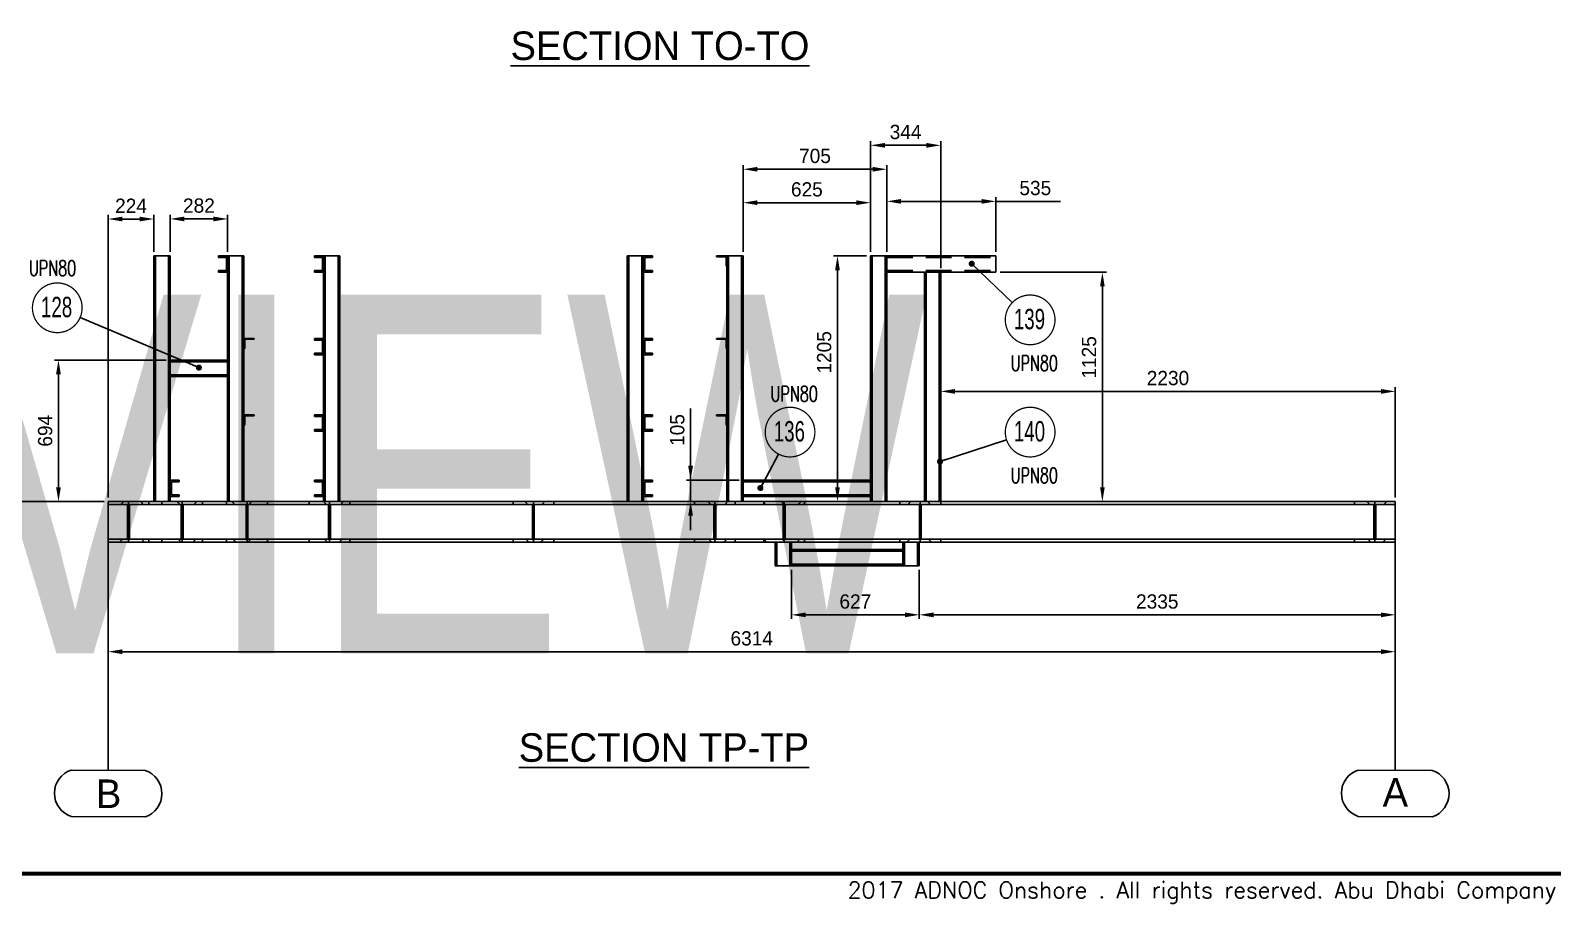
# Model space of a CAD drawing. Header units: millimetres. Extents: x 0 to 16187, y -20471 to 6290.
# Drawn here: x 10654.7 to 11028.1, y 3874.1 to 4088.3 of the extents above; entities that cross this region are included whole.
import ezdxf
from ezdxf.enums import TextEntityAlignment as Align

# ---------------------------------------------------------------- set-up
doc = ezdxf.new("R2018")
doc.units = ezdxf.units.MM
doc.header["$PDSIZE"] = -1
doc.linetypes.add('DASHED2', pattern=[9.525, 6.35, -3.175])
doc.layers.add('BORDER1', color=3, linetype='Continuous')
doc.layers.add('BORDER2', color=7, linetype='Continuous')
doc.styles.add('MtXpl_txt_shx', font='txt.shx', dxfattribs={"height": 0.2})
doc.styles.add('ROMANC', font='ROMANC', dxfattribs={"height": 5})
doc.styles.add('ROMAND-1', font='ic-romand.shx')
doc.styles.add('ROMANS', font='ROMANS.shx', dxfattribs={"width": 0.8})
doc.styles.add('ROMANT', font='ROMANT', dxfattribs={"height": 4})
doc.styles.add('SLDTEXTSTYLE2', font='TXT', dxfattribs={"width": 0.686449})
doc.dimstyles.new('AM_ISO', dxfattribs={"dimtxt": 3.5, "dimasz": 3.5, "dimexe": 1, "dimexo": 1, "dimgap": 1.5, "dimtad": 1, "dimdsep": 46, "dimtxsty": 'Standard', "dimcen": 0, "dimclrd": 1, "dimclre": 1, "dimclrt": 1, "dimadec": 0, "dimazin": 2, "dimtp": 0.1, "dimtm": 0.1, "dimtfac": 0.71, "dimtdec": 3, "dimtmove": 0, "dimatfit": 3, "dimfxl": 1, "dimlwd": -1, "dimlwe": -1, "dimarcsym": 1})
doc.dimstyles.new('AM_ISO$7', dxfattribs={"dimtxt": 3.5, "dimasz": 3.5, "dimexe": 1, "dimexo": 1, "dimgap": 1.5, "dimtad": 1, "dimtoh": 1, "dimdsep": 46, "dimtxsty": 'Standard', "dimcen": 0, "dimclrd": 1, "dimclre": 1, "dimclrt": 1, "dimadec": 0, "dimazin": 2, "dimtp": 0.1, "dimtm": 0.1, "dimtfac": 0.71, "dimtdec": 3, "dimtmove": 0, "dimatfit": 3, "dimfxl": 1, "dimlwd": -1, "dimlwe": -1, "dimarcsym": 1})
pattern_1 = [(135, (12141.1827, 2396.5055), (-2.245064, -2.245064), [])]
pattern_2 = [(225, (12141.1827, 2396.5055), (2.245064, -2.245064), [])]

# ---------------------------------------------------------------- blocks, each defined once
blk = doc.blocks.new('*D2716')
at = {"color": 1, "linetype": 'ByBlock'}
for p, q in [((10864.8, 4034), (10864.8, 4047.38)), ((10891.55, 4034), (10891.55, 4047.38)), ((10868.3, 4046.38), (10888.05, 4046.38)), ((10891.55, 4046.38), (10907.38, 4046.38))]:
    blk.add_line(p, q, dxfattribs=at)
at = {"color": 1}
for points in [[(10868.3, 4046.96), (10868.3, 4045.8), (10864.8, 4046.38)], [(10888.05, 4045.8), (10888.05, 4046.96), (10891.55, 4046.38)]]:
    blk.add_solid(points, dxfattribs=at)
at = {"layer": 'Defpoints', "color": 0}
for p in [(10891.55, 4046.38), (10864.8, 4033), (10891.55, 4033)]:
    blk.add_point(p, dxfattribs=at)
at = {"color": 1, "insert": (10901.21, 4049.63), "char_height": 3.5, "attachment_point": 5}
blk.add_mtext('535', dxfattribs=at)
blk = doc.blocks.new('*D2717')
at = {"color": 1, "linetype": 'ByBlock'}
for p, q in [((10859.8, 4033), (10851.68, 4033)), ((10852.68, 4029.5), (10852.68, 3976.25)), ((10855.3, 3972.75), (10851.68, 3972.75))]:
    blk.add_line(p, q, dxfattribs=at)
at = {"color": 1}
for points in [[(10853.26, 4029.5), (10852.1, 4029.5), (10852.68, 4033)], [(10852.1, 3976.25), (10853.26, 3976.25), (10852.68, 3972.75)]]:
    blk.add_solid(points, dxfattribs=at)
at = {"layer": 'Defpoints', "color": 0}
for p in [(10860.8, 4033), (10852.68, 3972.75), (10856.3, 3972.75)]:
    blk.add_point(p, dxfattribs=at)
at = {"color": 1, "insert": (10849.43, 4009.34), "char_height": 3.5, "attachment_point": 5, "rotation": 90}
blk.add_mtext('1205', dxfattribs=at)
blk = doc.blocks.new('*D2718')
at = {"color": 1, "linetype": 'ByBlock'}
for p, q in [((10829.55, 4034), (10829.55, 4047.05)), ((10857.3, 4046.05), (10833.05, 4046.05)), ((10860.8, 4034), (10860.8, 4047.05))]:
    blk.add_line(p, q, dxfattribs=at)
at = {"color": 1}
for points in [[(10833.05, 4046.64), (10833.05, 4045.47), (10829.55, 4046.05)], [(10857.3, 4045.47), (10857.3, 4046.64), (10860.8, 4046.05)]]:
    blk.add_solid(points, dxfattribs=at)
at = {"layer": 'Defpoints', "color": 0}
for p in [(10829.55, 4046.05), (10829.55, 4033), (10860.8, 4033)]:
    blk.add_point(p, dxfattribs=at)
at = {"color": 1, "insert": (10845.17, 4049.3), "char_height": 3.5, "attachment_point": 5}
blk.add_mtext('625', dxfattribs=at)
blk = doc.blocks.new('*D2719')
at = {"color": 1, "linetype": 'ByBlock'}
for p, q in [((10892.55, 4029), (10918.66, 4029)), ((10917.66, 3976.25), (10917.66, 4025.5)), ((10879, 3972.75), (10918.66, 3972.75))]:
    blk.add_line(p, q, dxfattribs=at)
at = {"color": 1}
for points in [[(10918.24, 4025.5), (10917.08, 4025.5), (10917.66, 4029)], [(10917.08, 3976.25), (10918.24, 3976.25), (10917.66, 3972.75)]]:
    blk.add_solid(points, dxfattribs=at)
at = {"layer": 'Defpoints', "color": 0}
for p in [(10891.55, 4029), (10917.66, 4029), (10878, 3972.75)]:
    blk.add_point(p, dxfattribs=at)
at = {"color": 1, "insert": (10914.41, 4008.1), "char_height": 3.5, "attachment_point": 5, "rotation": 90}
blk.add_mtext('1125', dxfattribs=at)
blk = doc.blocks.new('*D2720')
at = {"color": 1, "linetype": 'ByBlock'}
for p, q in [((10829.55, 4034), (10829.55, 4055.26)), ((10864.8, 4034), (10864.8, 4055.26)), ((10861.3, 4054.26), (10833.05, 4054.26))]:
    blk.add_line(p, q, dxfattribs=at)
at = {"color": 1}
for points in [[(10833.05, 4054.84), (10833.05, 4053.67), (10829.55, 4054.26)], [(10861.3, 4053.67), (10861.3, 4054.84), (10864.8, 4054.26)]]:
    blk.add_solid(points, dxfattribs=at)
at = {"layer": 'Defpoints', "color": 0}
for p in [(10829.55, 4054.26), (10829.55, 4033), (10864.8, 4033)]:
    blk.add_point(p, dxfattribs=at)
at = {"color": 1, "insert": (10847.17, 4057.51), "char_height": 3.5, "attachment_point": 5}
blk.add_mtext('705', dxfattribs=at)
blk = doc.blocks.new('*D2721')
at = {"color": 1, "linetype": 'ByBlock'}
for p, q in [((10816.65, 3978), (10816.65, 3995.58)), ((10816.65, 3981.5), (10816.65, 3985)), ((10828.55, 3978), (10815.65, 3978)), ((10816.65, 3978), (10816.65, 3972.75)), ((10817, 3972.75), (10815.65, 3972.75)), ((10816.65, 3969.25), (10816.65, 3965.75))]:
    blk.add_line(p, q, dxfattribs=at)
at = {"color": 1}
for points in [[(10816.07, 3981.5), (10817.24, 3981.5), (10816.65, 3978)], [(10817.24, 3969.25), (10816.07, 3969.25), (10816.65, 3972.75)]]:
    blk.add_solid(points, dxfattribs=at)
at = {"layer": 'Defpoints', "color": 0}
for p in [(10829.55, 3978), (10816.65, 3972.75), (10818, 3972.75)]:
    blk.add_point(p, dxfattribs=at)
at = {"color": 1, "insert": (10813.4, 3990.29), "char_height": 3.5, "attachment_point": 5, "rotation": 90}
blk.add_mtext('105', dxfattribs=at)
blk = doc.blocks.new('*D2728')
at = {"color": 1, "linetype": 'ByBlock'}
for p, q in [((10673.8, 3973.75), (10673.8, 4043.05)), ((10677.3, 4042.05), (10681.5, 4042.05)), ((10685, 4034), (10685, 4043.05))]:
    blk.add_line(p, q, dxfattribs=at)
at = {"color": 1}
for points in [[(10677.3, 4042.63), (10677.3, 4041.46), (10673.8, 4042.05)], [(10681.5, 4041.46), (10681.5, 4042.63), (10685, 4042.05)]]:
    blk.add_solid(points, dxfattribs=at)
at = {"layer": 'Defpoints', "color": 0}
for p in [(10685, 4042.05), (10685, 4033), (10673.8, 3972.75)]:
    blk.add_point(p, dxfattribs=at)
at = {"color": 1, "insert": (10679.4, 4045.3), "char_height": 3.5, "attachment_point": 5}
blk.add_mtext('224', dxfattribs=at)
blk = doc.blocks.new('*D2729')
at = {"color": 1, "linetype": 'ByBlock'}
for p, q in [((10689, 4034), (10689, 4043.07)), ((10692.5, 4042.07), (10699.6, 4042.07)), ((10703.1, 4034), (10703.1, 4043.07))]:
    blk.add_line(p, q, dxfattribs=at)
at = {"color": 1}
for points in [[(10692.5, 4042.65), (10692.5, 4041.48), (10689, 4042.07)], [(10699.6, 4041.48), (10699.6, 4042.65), (10703.1, 4042.07)]]:
    blk.add_solid(points, dxfattribs=at)
at = {"layer": 'Defpoints', "color": 0}
for p in [(10703.1, 4042.07), (10689, 4033), (10703.1, 4033)]:
    blk.add_point(p, dxfattribs=at)
at = {"color": 1, "insert": (10696.05, 4045.32), "char_height": 3.5, "attachment_point": 5}
blk.add_mtext('282', dxfattribs=at)
blk = doc.blocks.new('*D2730')
at = {"color": 1, "linetype": 'ByBlock'}
for p, q in [((10688, 4007.45), (10660.6, 4007.45)), ((10661.6, 3976.25), (10661.6, 4003.95)), ((10672.8, 3972.75), (10660.6, 3972.75))]:
    blk.add_line(p, q, dxfattribs=at)
at = {"color": 1}
for points in [[(10662.18, 4003.95), (10661.01, 4003.95), (10661.6, 4007.45)], [(10661.01, 3976.25), (10662.18, 3976.25), (10661.6, 3972.75)]]:
    blk.add_solid(points, dxfattribs=at)
at = {"layer": 'Defpoints', "color": 0}
for p in [(10661.6, 4007.45), (10689, 4007.45), (10673.8, 3972.75)]:
    blk.add_point(p, dxfattribs=at)
at = {"color": 1, "insert": (10658.35, 3990.1), "char_height": 3.5, "attachment_point": 5, "rotation": 90}
blk.add_mtext('694', dxfattribs=at)
blk = doc.blocks.new('*D2731')
at = {"color": 1, "linetype": 'ByBlock'}
for p, q in [((10878, 3998.88), (10878, 4000.76)), ((10986, 3999.76), (10881.5, 3999.76)), ((10989.5, 3973.75), (10989.5, 4000.76))]:
    blk.add_line(p, q, dxfattribs=at)
at = {"color": 1}
for points in [[(10881.5, 4000.34), (10881.5, 3999.17), (10878, 3999.76)], [(10986, 3999.17), (10986, 4000.34), (10989.5, 3999.76)]]:
    blk.add_solid(points, dxfattribs=at)
at = {"layer": 'Defpoints', "color": 0}
for p in [(10878, 3999.76), (10878, 3997.88), (10989.5, 3972.75)]:
    blk.add_point(p, dxfattribs=at)
at = {"color": 1, "insert": (10933.75, 4003.01), "char_height": 3.5, "attachment_point": 5}
blk.add_mtext('2230', dxfattribs=at)
blk = doc.blocks.new('*D2732')
at = {"color": 1, "linetype": 'ByBlock'}
for p, q in [((10860.8, 4034), (10860.8, 4061.13)), ((10874.5, 4060.13), (10864.3, 4060.13)), ((10878, 4030), (10878, 4061.13))]:
    blk.add_line(p, q, dxfattribs=at)
at = {"color": 1}
for points in [[(10864.3, 4060.71), (10864.3, 4059.54), (10860.8, 4060.13)], [(10874.5, 4059.54), (10874.5, 4060.71), (10878, 4060.13)]]:
    blk.add_solid(points, dxfattribs=at)
at = {"layer": 'Defpoints', "color": 0}
for p in [(10860.8, 4060.13), (10860.8, 4033), (10878, 4029)]:
    blk.add_point(p, dxfattribs=at)
at = {"color": 1, "insert": (10869.4, 4063.38), "char_height": 3.5, "attachment_point": 5}
blk.add_mtext('344', dxfattribs=at)
blk = doc.blocks.new('*D2733')
at = {"color": 1, "linetype": 'ByBlock'}
for p, q in [((10673.8, 3961.75), (10673.8, 3934.9)), ((10989.5, 3961.75), (10989.5, 3934.9)), ((10677.3, 3935.9), (10986, 3935.9))]:
    blk.add_line(p, q, dxfattribs=at)
at = {"color": 1}
for points in [[(10677.3, 3936.49), (10677.3, 3935.32), (10673.8, 3935.9)], [(10986, 3935.32), (10986, 3936.49), (10989.5, 3935.9)]]:
    blk.add_solid(points, dxfattribs=at)
at = {"layer": 'Defpoints', "color": 0}
for p in [(10673.8, 3962.75), (10989.5, 3962.75), (10989.5, 3935.9)]:
    blk.add_point(p, dxfattribs=at)
at = {"color": 1, "insert": (10831.65, 3939.15), "char_height": 3.5, "attachment_point": 5}
blk.add_mtext('6314', dxfattribs=at)
blk = doc.blocks.new('*D2737')
at = {"color": 1, "linetype": 'ByBlock'}
for p, q in [((10989.5, 3961.75), (10989.5, 3943.94)), ((10872.75, 3956), (10872.75, 3943.94)), ((10876.25, 3944.94), (10986, 3944.94))]:
    blk.add_line(p, q, dxfattribs=at)
at = {"color": 1}
for points in [[(10876.25, 3945.52), (10876.25, 3944.35), (10872.75, 3944.94)], [(10986, 3944.35), (10986, 3945.52), (10989.5, 3944.94)]]:
    blk.add_solid(points, dxfattribs=at)
at = {"layer": 'Defpoints', "color": 0}
for p in [(10989.5, 3962.75), (10872.75, 3957), (10989.5, 3944.94)]:
    blk.add_point(p, dxfattribs=at)
at = {"color": 1, "insert": (10931.12, 3948.19), "char_height": 3.5, "attachment_point": 5}
blk.add_mtext('2335', dxfattribs=at)
blk = doc.blocks.new('*D2738')
at = {"color": 1, "linetype": 'ByBlock'}
for p, q in [((10841.4, 3956), (10841.4, 3943.94)), ((10872.75, 3956), (10872.75, 3943.94)), ((10869.25, 3944.94), (10844.9, 3944.94))]:
    blk.add_line(p, q, dxfattribs=at)
at = {"color": 1}
for points in [[(10844.9, 3945.52), (10844.9, 3944.35), (10841.4, 3944.94)], [(10869.25, 3944.35), (10869.25, 3945.52), (10872.75, 3944.94)]]:
    blk.add_solid(points, dxfattribs=at)
at = {"layer": 'Defpoints', "color": 0}
for p in [(10841.4, 3957), (10872.75, 3957), (10841.4, 3944.94)]:
    blk.add_point(p, dxfattribs=at)
at = {"color": 1, "insert": (10857.07, 3948.19), "char_height": 3.5, "attachment_point": 5}
blk.add_mtext('627', dxfattribs=at)
blk = doc.blocks.new('A$7E9318A251333')
at = {"color": 1}
blk.add_line((13.2, 77.37), (13.2, 11.43), dxfattribs=at)
at = {"color": 1, "ltscale": 0.2}
blk.add_line((4.15, 11.48), (22.25, 11.39), dxfattribs=at)
at = {"color": 1, "linetype": 'Continuous', "lineweight": 25}
blk.add_line((4.14, 0.09), (22.29, 0.01), dxfattribs=at)
at = {"color": 1, "ltscale": 0.2}
for centre, radius, start, end in [((5.98, 5.79), 5.98, 107.869, 252.0246), ((20.4, 5.69), 5.99, 287.9651, 71.9697)]:
    blk.add_arc(centre, radius, start, end, dxfattribs=at)
at = {"color": 1, "linetype": 'Continuous', "lineweight": 25}
blk.add_text('B', height=7, rotation=359.9537, dxfattribs=at).set_placement((10.17, 2.17))
blk = doc.blocks.new('A$7E9318A25A27D')
at = {"color": 1}
blk.add_line((13.2, 77.36), (13.2, 11.43), dxfattribs=at)
at = {"color": 1, "ltscale": 0.2}
blk.add_line((4.15, 11.48), (22.25, 11.39), dxfattribs=at)
at = {"color": 1, "linetype": 'Continuous', "lineweight": 25}
blk.add_line((4.14, 0.09), (22.29, 0.01), dxfattribs=at)
at = {"color": 1, "ltscale": 0.2}
for centre, radius, start, end in [((5.98, 5.79), 5.98, 107.869, 252.0246), ((20.4, 5.69), 5.99, 287.9651, 71.9697)]:
    blk.add_arc(centre, radius, start, end, dxfattribs=at)
at = {"color": 1, "linetype": 'Continuous', "lineweight": 25}
blk.add_text('A', height=7, rotation=359.9537, dxfattribs=at).set_placement((10.1, 2.5))
blk = doc.blocks.new('*U609')
at = {"layer": 'BORDER1', "color": 154, "true_color": 0x1859a9, "const_width": 1}
blk.add_lwpolyline([(1.81, 811), (1144, 811), (1144, 0), (0, 0), (0, 811)], close=True, dxfattribs=at)
at = {"layer": 'BORDER2', "color": 154, "true_color": 0x1859a9, "style": 'ROMANS'}
blk.add_text('2017 ADNOC Onshore . All rights reserved. Abu Dhabi Company for Onshore Petroleum Operations Ltd. Restricted Circulation', height=4, dxfattribs=at).set_placement((489.5, -2), align=Align.TOP_CENTER)
at = {"layer": 'BORDER2', "flags": 8}
for tag, height, style, p in [('REV-A', 3.24, 'ROMANS', (986.93, 140.25)), ('RE-A', 8.06, 'ROMANT', (1084.63, 7.17))]:
    blk.add_attdef(tag, text='', height=height, dxfattribs=dict(at, style=style)).set_placement(p, align=Align.CENTER)
at = {"layer": 'BORDER2', "style": 'ROMANS', "width": 3.830216}
blk.add_attdef('DATE-A', text='', height=3.24, dxfattribs=at).set_placement((995.51, 140.25), (1008.51, 140.25), align=Align.FIT)
at = {"layer": 'BORDER2'}
for tag, height, style, p in [('DRN-A', 3.24, 'ROMANS', (1018.38, 140.25)), ('CHD-A', 3.24, 'ROMANS', (1032.35, 140.25)), ('APD-A', 3.24, 'ROMANS', (1046.64, 140.25)), ('CONS_CONT_VEND', 4.2, 'ROMANC', (1061.39, 72.83))]:
    blk.add_attdef(tag, text='', height=height, dxfattribs=dict(at, style=style)).set_placement(p, align=Align.CENTER)
at = {"layer": 'BORDER2', "style": 'ROMANS', "width": 0.8}
for tag, p, height in [('1:X', (997.23, 122.55), 3.5), ('LOC', (1042.74, 122.55), 3.5), ('PROJ_NO', (1118.64, 122.55), 3.5), ('CONS_DRG_NO', (1011, 63), 3)]:
    blk.add_attdef(tag, p, '', height=height, dxfattribs=at)
at = {"layer": 'BORDER2', "lineweight": 30, "width": 0.8, "flags": 104}
blk.add_attdef('COMMENTS-A', text='', height=2.2, dxfattribs=at).set_placement((1055.21, 142.07), align=Align.MIDDLE_LEFT)
at = {"layer": 'BORDER2', "style": 'ROMANS', "width": 0.8}
for tag, p in [('PROJECT_TITLE_1', (1061.07, 55.35)), ('PROJECT_TITLE_2', (1061.07, 49.3))]:
    blk.add_attdef(tag, text='', height=3.5, dxfattribs=at).set_placement(p, align=Align.MIDDLE)
at = {"layer": 'BORDER2', "style": 'ROMANT', "width": 0.8}
for tag, p in [('DRG_TITLE_1', (1061.07, 36.31)), ('DRG_TITLE_2', (1061.07, 28.31)), ('DRG_TITLE_3', (1061.07, 20.31))]:
    blk.add_attdef(tag, text='', height=5, dxfattribs=at).set_placement(p, align=Align.CENTER)
at = {"layer": 'BORDER2', "style": 'ROMANT'}
for tag, p in [('AR', (995, 7.17)), ('PA', (1011.74, 7.17)), ('DC', (1028.45, 7.17)), ('TS', (1120.84, 7.17))]:
    blk.add_attdef(tag, p, '', height=8.06, dxfattribs=at)
for tag, p in [('SRNO', (1074.7, 7.17)), ('SH', (1115.8, 7.18))]:
    blk.add_attdef(tag, text='', height=8.06, dxfattribs=at).set_placement(p, align=Align.RIGHT)
at = {"layer": 'BORDER2', "style": 'ROMANS', "flags": 2}
blk.add_attdef('TB_VERSION', text='', height=2, dxfattribs=at).set_placement((1, -1), align=Align.TOP_LEFT)

msp = doc.modelspace()

# ---------------------------------------------------------------- hatches: boundary and pattern name
at = {"linetype": 'Continuous', "lineweight": 18}
h = msp.add_hatch(dxfattribs=at)
h.set_pattern_fill('ANSI31', angle=180, style=0)
h.set_pattern_definition(pattern_2)
h.paths.add_polyline_path([(10673.79587, 3962.75103), (10678.79587, 3962.75103), (10678.79587, 3972.75103), (10673.79587, 3972.75103), (10673.79587, 3972.00103), (10678.57087, 3972.00103), (10678.57087, 3963.50103), (10673.79587, 3963.50103)], flags=0)
h = msp.add_hatch(dxfattribs=at)
h.set_pattern_fill('ANSI31', angle=90, style=0)
h.set_pattern_definition(pattern_1)
h.paths.add_polyline_path([(10679.02087, 3963.50103), (10679.02087, 3972.00103), (10683.79587, 3972.00103), (10683.79587, 3972.75103), (10678.79587, 3972.75103), (10678.79587, 3962.75103), (10683.79587, 3962.75103), (10683.79587, 3963.50103)], flags=0)
h = msp.add_hatch(dxfattribs=at)
h.set_pattern_fill('ANSI31', angle=90, style=0)
h.set_pattern_definition(pattern_1)
h.paths.add_polyline_path([(10691.94587, 3962.75103), (10691.94587, 3972.75103), (10686.94587, 3972.75103), (10686.94587, 3972.00103), (10691.72087, 3972.00103), (10691.72087, 3963.50103), (10686.94587, 3963.50103), (10686.94587, 3962.75103)], flags=0)
h = msp.add_hatch(dxfattribs=at)
h.set_pattern_fill('ANSI31', angle=180, style=0)
h.set_pattern_definition(pattern_2)
h.paths.add_polyline_path([(10691.94587, 3962.75103), (10696.94587, 3962.75103), (10696.94587, 3963.50103), (10692.17087, 3963.50103), (10692.17087, 3972.00103), (10696.94587, 3972.00103), (10696.94587, 3972.75103), (10691.94587, 3972.75103)], flags=0)
h = msp.add_hatch(dxfattribs=at)
h.set_pattern_fill('ANSI31', angle=90, style=0)
h.set_pattern_definition(pattern_1)
h.paths.add_polyline_path([(10707.84587, 3962.75103), (10707.84587, 3972.75103), (10702.84587, 3972.75103), (10702.84587, 3972.00103), (10707.62087, 3972.00103), (10707.62087, 3963.50103), (10702.84587, 3963.50103), (10702.84587, 3962.75103)], flags=0)
h = msp.add_hatch(dxfattribs=at)
h.set_pattern_fill('ANSI31', angle=180, style=0)
h.set_pattern_definition(pattern_2)
h.paths.add_polyline_path([(10707.84587, 3962.75103), (10712.84587, 3962.75103), (10712.84587, 3963.50103), (10708.07087, 3963.50103), (10708.07087, 3972.00103), (10712.84587, 3972.00103), (10712.84587, 3972.75103), (10707.84587, 3972.75103)], flags=0)
h = msp.add_hatch(dxfattribs=at)
h.set_pattern_fill('ANSI31', angle=90, style=0)
h.set_pattern_definition(pattern_1)
h.paths.add_polyline_path([(10728.09587, 3962.75103), (10728.09587, 3972.75103), (10723.09587, 3972.75103), (10723.09587, 3972.00103), (10727.87087, 3972.00103), (10727.87087, 3963.50103), (10723.09587, 3963.50103), (10723.09587, 3962.75103)], flags=0)
h = msp.add_hatch(dxfattribs=at)
h.set_pattern_fill('ANSI31', angle=180, style=0)
h.set_pattern_definition(pattern_2)
h.paths.add_polyline_path([(10728.09587, 3962.75103), (10733.09587, 3962.75103), (10733.09587, 3963.50103), (10728.32087, 3963.50103), (10728.32087, 3972.00103), (10733.09587, 3972.00103), (10733.09587, 3972.75103), (10728.09587, 3972.75103)], flags=0)
h = msp.add_hatch(dxfattribs=at)
h.set_pattern_fill('ANSI31', angle=90, style=0)
h.set_pattern_definition(pattern_1)
h.paths.add_polyline_path([(10778.09587, 3962.75103), (10778.09587, 3972.75103), (10773.09587, 3972.75103), (10773.09587, 3972.00103), (10777.87087, 3972.00103), (10777.87087, 3963.50103), (10773.09587, 3963.50103), (10773.09587, 3962.75103)], flags=0)
h = msp.add_hatch(dxfattribs=at)
h.set_pattern_fill('ANSI31', angle=180, style=0)
h.set_pattern_definition(pattern_2)
h.paths.add_polyline_path([(10778.09587, 3962.75103), (10783.09587, 3962.75103), (10783.09587, 3963.50103), (10778.32087, 3963.50103), (10778.32087, 3972.00103), (10783.09587, 3972.00103), (10783.09587, 3972.75103), (10778.09587, 3972.75103)], flags=0)
h = msp.add_hatch(dxfattribs=at)
h.set_pattern_fill('ANSI31', angle=90, style=0)
h.set_pattern_definition(pattern_1)
h.paths.add_polyline_path([(10822.59587, 3962.75103), (10822.59587, 3972.75103), (10817.59587, 3972.75103), (10817.59587, 3972.00103), (10822.37087, 3972.00103), (10822.37087, 3963.50103), (10817.59587, 3963.50103), (10817.59587, 3962.75103)], flags=0)
h = msp.add_hatch(dxfattribs=at)
h.set_pattern_fill('ANSI31', angle=180, style=0)
h.set_pattern_definition(pattern_2)
h.paths.add_polyline_path([(10822.59587, 3962.75103), (10827.59587, 3962.75103), (10827.59587, 3963.50103), (10822.82087, 3963.50103), (10822.82087, 3972.00103), (10827.59587, 3972.00103), (10827.59587, 3972.75103), (10822.59587, 3972.75103)], flags=0)
h = msp.add_hatch(dxfattribs=at)
h.set_pattern_fill('ANSI31', angle=90, style=0)
h.set_pattern_definition(pattern_1)
h.paths.add_polyline_path([(10839.59587, 3962.75103), (10839.59587, 3972.75103), (10834.59587, 3972.75103), (10834.59587, 3972.00103), (10839.37087, 3972.00103), (10839.37087, 3963.50103), (10834.59587, 3963.50103), (10834.59587, 3962.75103)], flags=0)
h = msp.add_hatch(dxfattribs=at)
h.set_pattern_fill('ANSI31', angle=180, style=0)
h.set_pattern_definition(pattern_2)
h.paths.add_polyline_path([(10839.59587, 3962.75103), (10844.59587, 3962.75103), (10844.59587, 3963.50103), (10839.82087, 3963.50103), (10839.82087, 3972.00103), (10844.59587, 3972.00103), (10844.59587, 3972.75103), (10839.59587, 3972.75103)], flags=0)
h = msp.add_hatch(dxfattribs=at)
h.set_pattern_fill('ANSI31', angle=180, style=0)
h.set_pattern_definition(pattern_2)
h.paths.add_polyline_path([(10867.99587, 3962.75103), (10872.99587, 3962.75103), (10872.99587, 3972.75103), (10867.99587, 3972.75103), (10867.99587, 3972.00103), (10872.77087, 3972.00103), (10872.77087, 3963.50103), (10867.99587, 3963.50103)], flags=0)
h = msp.add_hatch(dxfattribs=at)
h.set_pattern_fill('ANSI31', angle=90, style=0)
h.set_pattern_definition(pattern_1)
h.paths.add_polyline_path([(10872.99587, 3962.75103), (10877.99587, 3962.75103), (10877.99587, 3963.50103), (10873.22087, 3963.50103), (10873.22087, 3972.00103), (10877.99587, 3972.00103), (10877.99587, 3972.75103), (10872.99587, 3972.75103)], flags=0)
h = msp.add_hatch(dxfattribs=at)
h.set_pattern_fill('ANSI31', angle=90, style=0)
h.set_pattern_definition(pattern_1)
h.paths.add_polyline_path([(10984.27087, 3972.00103), (10984.27087, 3963.50103), (10979.49587, 3963.50103), (10979.49587, 3962.75103), (10984.49587, 3962.75103), (10984.49587, 3972.75103), (10979.49587, 3972.75103), (10979.49587, 3972.00103)], flags=0)
h = msp.add_hatch(dxfattribs=at)
h.set_pattern_fill('ANSI31', angle=180, style=0)
h.set_pattern_definition(pattern_2)
h.paths.add_polyline_path([(10984.49587, 3962.75103), (10989.49587, 3962.75103), (10989.49587, 3963.50103), (10984.72087, 3963.50103), (10984.72087, 3972.00103), (10989.49587, 3972.00103), (10989.49587, 3972.75103), (10984.49587, 3972.75103)], flags=0)

# ---------------------------------------------------------------- linework, layer by layer
at = {"color": 7, "linetype": 'Continuous', "lineweight": 25}
for p, q in [((10684.99587, 4033.00103), (10684.99587, 3972.75103)), ((10684.99587, 4033.00103), (10685.39587, 4033.00103)), ((10685.39587, 4033.00103), (10685.39587, 3972.75103)), ((10685.39587, 4033.00103), (10688.59587, 4033.00103)), ((10688.59587, 4033.00103), (10688.59587, 3972.75103)), ((10688.59587, 4033.00103), (10688.99587, 4033.00103)), ((10688.99587, 4033.00103), (10688.99587, 3972.75103)), ((10700.84587, 4033.00103), (10700.84587, 4032.60103)), ((10703.09587, 4033.00103), (10700.84587, 4033.00103)), ((10700.84587, 4032.60103), (10702.79587, 4032.60103)), ((10702.79587, 4032.60103), (10702.79587, 4029.40103)), ((10703.09587, 4029.00103), (10703.09587, 4033.00103)), ((10703.09587, 4033.00103), (10703.49587, 4033.00103)), ((10703.09587, 4033.00103), (10703.09587, 3972.75103)), ((10703.49587, 4033.00103), (10703.49587, 3972.75103)), ((10703.49587, 4033.00103), (10706.69587, 4033.00103)), ((10706.69587, 4033.00103), (10706.69587, 3972.75103)), ((10706.69587, 4033.00103), (10707.09587, 4033.00103)), ((10707.09587, 4033.00103), (10707.09587, 3972.75103)), ((10726.64587, 4033.00103), (10724.39587, 4033.00103)), ((10724.39587, 4033.00103), (10724.39587, 4032.60103)), ((10724.39587, 4032.60103), (10726.34587, 4032.60103)), ((10726.34587, 4032.60103), (10726.34587, 4029.40103)), ((10726.64587, 4029.00103), (10726.64587, 4033.00103)), ((10726.64587, 4033.00103), (10726.64587, 3972.75103)), ((10726.64587, 4033.00103), (10727.04587, 4033.00103)), ((10727.04587, 4033.00103), (10727.04587, 3972.75103)), ((10727.04587, 4033.00103), (10730.24587, 4033.00103)), ((10730.24587, 4033.00103), (10730.24587, 3972.75103)), ((10730.24587, 4033.00103), (10730.64587, 4033.00103)), ((10730.64587, 4033.00103), (10730.64587, 3972.75103)), ((10801.09587, 4033.00103), (10801.49587, 4033.00103)), ((10801.09587, 4033.00103), (10801.09587, 3972.75103)), ((10801.49587, 4033.00103), (10801.49587, 3972.75103)), ((10801.49587, 4033.00103), (10804.69587, 4033.00103)), ((10804.69587, 4033.00103), (10805.09587, 4033.00103)), ((10804.69587, 4033.00103), (10804.69587, 3972.75103)), ((10805.09587, 4033.00103), (10807.34587, 4033.00103)), ((10805.09587, 4029.00103), (10805.09587, 4033.00103)), ((10805.09587, 4033.00103), (10805.09587, 3972.75103)), ((10807.34587, 4032.60103), (10805.39587, 4032.60103)), ((10805.39587, 4032.60103), (10805.39587, 4029.40103)), ((10807.34587, 4033.00103), (10807.34587, 4032.60103)), ((10823.04587, 4033.00103), (10823.04587, 4032.80103)), ((10825.54587, 4033.00103), (10823.04587, 4033.00103)), ((10823.04587, 4032.80103), (10825.34587, 4032.80103)), ((10825.34587, 4032.80103), (10825.34587, 4030.50103)), ((10825.54587, 4030.50103), (10825.54587, 4033.00103)), ((10825.54587, 4033.00103), (10825.54587, 3972.75103)), ((10825.54587, 4033.00103), (10825.94587, 4033.00103)), ((10825.94587, 4033.00103), (10829.14587, 4033.00103)), ((10825.94587, 4033.00103), (10825.94587, 3972.75103)), ((10829.14587, 4033.00103), (10829.54587, 4033.00103)), ((10829.14587, 4033.00103), (10829.14587, 3972.75103)), ((10829.54587, 4033.00103), (10829.54587, 3972.75103)), ((10860.79587, 4033.00103), (10860.79587, 3972.75103)), ((10860.79587, 4033.00103), (10861.19587, 4033.00103)), ((10861.19587, 4033.00103), (10861.19587, 3972.75103)), ((10861.19587, 4033.00103), (10864.39587, 4033.00103)), ((10864.39587, 4033.00103), (10864.39587, 3972.75103)), ((10864.39587, 4033.00103), (10864.79587, 4033.00103)), ((10864.79587, 4032.60103), (10864.79587, 4033.00103)), ((10864.79587, 4033.00103), (10891.54587, 4033.00103)), ((10864.79587, 4033.00103), (10864.79587, 3972.75103)), ((10891.54587, 4032.60103), (10891.54587, 4033.00103)), ((10891.54587, 4029.40103), (10891.54587, 4032.60103)), ((10702.79587, 4029.40103), (10700.84587, 4029.40103)), ((10700.84587, 4029.40103), (10700.84587, 4029.00103)), ((10700.84587, 4029.00103), (10703.09587, 4029.00103)), ((10724.39587, 4029.40103), (10724.39587, 4029.00103)), ((10726.34587, 4029.40103), (10724.39587, 4029.40103)), ((10724.39587, 4029.00103), (10726.64587, 4029.00103)), ((10807.34587, 4029.00103), (10805.09587, 4029.00103)), ((10805.39587, 4029.40103), (10807.34587, 4029.40103)), ((10807.34587, 4029.40103), (10807.34587, 4029.00103)), ((10825.34587, 4030.50103), (10825.54587, 4030.50103)), ((10864.79587, 4029.00103), (10864.79587, 4029.40103)), ((10864.79587, 4029.00103), (10891.54587, 4029.00103)), ((10873.99587, 4029.00103), (10873.99587, 3972.75103)), ((10873.99587, 4029.00103), (10874.39587, 4029.00103)), ((10874.39587, 4029.00103), (10874.39587, 3972.75103)), ((10877.59587, 4029.00103), (10877.59587, 3972.75103)), ((10877.59587, 4029.00103), (10877.99587, 4029.00103)), ((10877.99587, 4029.00103), (10877.99587, 3972.75103)), ((10891.54587, 4029.00103), (10891.54587, 4029.40103)), ((10709.59587, 4012.75103), (10707.09587, 4012.75103)), ((10707.09587, 4012.75103), (10707.09587, 4010.25103)), ((10707.09587, 4010.25103), (10707.29587, 4010.25103)), ((10707.29587, 4010.25103), (10707.29587, 4012.55103)), ((10707.29587, 4012.55103), (10709.59587, 4012.55103)), ((10709.59587, 4012.55103), (10709.59587, 4012.75103)), ((10724.39587, 4012.75103), (10724.39587, 4012.35103)), ((10726.64587, 4012.75103), (10724.39587, 4012.75103)), ((10724.39587, 4012.35103), (10726.34587, 4012.35103)), ((10726.34587, 4012.35103), (10726.34587, 4009.15103)), ((10726.64587, 4008.75103), (10726.64587, 4012.75103)), ((10805.09587, 4008.75103), (10805.09587, 4012.75103)), ((10805.09587, 4012.75103), (10807.34587, 4012.75103)), ((10807.34587, 4012.35103), (10805.39587, 4012.35103)), ((10805.39587, 4012.35103), (10805.39587, 4009.15103)), ((10807.34587, 4012.75103), (10807.34587, 4012.35103)), ((10823.04587, 4012.75103), (10823.04587, 4012.55103)), ((10825.54587, 4012.75103), (10823.04587, 4012.75103)), ((10823.04587, 4012.55103), (10825.34587, 4012.55103)), ((10825.34587, 4012.55103), (10825.34587, 4010.25103)), ((10825.34587, 4010.25103), (10825.54587, 4010.25103)), ((10825.54587, 4010.25103), (10825.54587, 4012.75103)), ((10688.99587, 4007.05103), (10688.99587, 4007.45103)), ((10688.99587, 4007.45103), (10703.09587, 4007.45103)), ((10688.99587, 4007.05103), (10703.09587, 4007.05103)), ((10703.09587, 4007.05103), (10703.09587, 4007.45103)), ((10724.39587, 4009.15103), (10724.39587, 4008.75103)), ((10726.34587, 4009.15103), (10724.39587, 4009.15103)), ((10724.39587, 4008.75103), (10726.64587, 4008.75103)), ((10807.34587, 4008.75103), (10805.09587, 4008.75103)), ((10805.39587, 4009.15103), (10807.34587, 4009.15103)), ((10807.34587, 4009.15103), (10807.34587, 4008.75103)), ((10688.99587, 4003.45103), (10688.99587, 4003.85103)), ((10688.99587, 4003.85103), (10703.09587, 4003.85103)), ((10688.99587, 4003.45103), (10703.09587, 4003.45103)), ((10703.09587, 4003.45103), (10703.09587, 4003.85103)), ((10707.09587, 3994.00103), (10707.09587, 3991.50103)), ((10709.59587, 3994.00103), (10707.09587, 3994.00103)), ((10707.09587, 3991.50103), (10707.29587, 3991.50103)), ((10707.29587, 3993.80103), (10709.59587, 3993.80103)), ((10707.29587, 3991.50103), (10707.29587, 3993.80103)), ((10709.59587, 3993.80103), (10709.59587, 3994.00103)), ((10724.39587, 3994.00103), (10724.39587, 3993.60103)), ((10726.64587, 3994.00103), (10724.39587, 3994.00103)), ((10724.39587, 3993.60103), (10726.34587, 3993.60103)), ((10726.34587, 3993.60103), (10726.34587, 3990.40103)), ((10726.64587, 3990.00103), (10726.64587, 3994.00103)), ((10805.09587, 3994.00103), (10807.34587, 3994.00103)), ((10805.09587, 3990.00103), (10805.09587, 3994.00103)), ((10807.34587, 3993.60103), (10805.39587, 3993.60103)), ((10805.39587, 3993.60103), (10805.39587, 3990.40103)), ((10807.34587, 3994.00103), (10807.34587, 3993.60103)), ((10823.04587, 3994.00103), (10823.04587, 3993.80103)), ((10825.54587, 3994.00103), (10823.04587, 3994.00103)), ((10823.04587, 3993.80103), (10825.34587, 3993.80103)), ((10825.34587, 3993.80103), (10825.34587, 3991.50103)), ((10825.34587, 3991.50103), (10825.54587, 3991.50103)), ((10825.54587, 3991.50103), (10825.54587, 3994.00103)), ((10724.39587, 3990.40103), (10724.39587, 3990.00103)), ((10726.34587, 3990.40103), (10724.39587, 3990.40103)), ((10724.39587, 3990.00103), (10726.64587, 3990.00103)), ((10807.34587, 3990.00103), (10805.09587, 3990.00103)), ((10805.39587, 3990.40103), (10807.34587, 3990.40103)), ((10807.34587, 3990.40103), (10807.34587, 3990.00103)), ((10688.99587, 3978.00103), (10691.24587, 3978.00103)), ((10688.99587, 3974.00103), (10688.99587, 3978.00103)), ((10691.24587, 3977.60103), (10689.29587, 3977.60103)), ((10689.29587, 3977.60103), (10689.29587, 3974.40103)), ((10691.24587, 3978.00103), (10691.24587, 3977.60103)), ((10724.39587, 3978.00103), (10724.39587, 3977.60103)), ((10726.64587, 3978.00103), (10724.39587, 3978.00103)), ((10724.39587, 3977.60103), (10726.34587, 3977.60103)), ((10726.34587, 3977.60103), (10726.34587, 3974.40103)), ((10726.64587, 3974.00103), (10726.64587, 3978.00103)), ((10805.09587, 3978.00103), (10807.34587, 3978.00103)), ((10805.09587, 3974.00103), (10805.09587, 3978.00103)), ((10807.34587, 3977.60103), (10805.39587, 3977.60103)), ((10805.39587, 3977.60103), (10805.39587, 3974.40103)), ((10807.34587, 3978.00103), (10807.34587, 3977.60103)), ((10829.54587, 3978.00103), (10860.79587, 3978.00103)), ((10829.54587, 3977.60103), (10829.54587, 3978.00103)), ((10829.54587, 3977.60103), (10860.79587, 3977.60103)), ((10860.79587, 3977.60103), (10860.79587, 3978.00103)), ((10673.79587, 3972.00103), (10673.79587, 3972.75103)), ((10673.79587, 3972.75103), (10678.79587, 3972.75103)), ((10678.79587, 3972.75103), (10678.79587, 3962.75103)), ((10678.79587, 3972.75103), (10683.79587, 3972.75103)), ((10683.79587, 3972.75103), (10683.79587, 3972.00103)), ((10686.94587, 3972.75103), (10683.79587, 3972.75103)), ((10686.94587, 3972.00103), (10686.94587, 3972.75103)), ((10686.94587, 3972.75103), (10691.94587, 3972.75103)), ((10691.24587, 3974.00103), (10688.99587, 3974.00103)), ((10689.29587, 3974.40103), (10691.24587, 3974.40103)), ((10691.24587, 3974.40103), (10691.24587, 3974.00103)), ((10691.94587, 3962.75103), (10691.94587, 3972.75103)), ((10691.94587, 3972.75103), (10696.94587, 3972.75103)), ((10696.94587, 3972.75103), (10696.94587, 3972.00103)), ((10702.84587, 3972.75103), (10696.94587, 3972.75103)), ((10702.84587, 3972.00103), (10702.84587, 3972.75103)), ((10702.84587, 3972.75103), (10707.84587, 3972.75103)), ((10707.84587, 3962.75103), (10707.84587, 3972.75103)), ((10707.84587, 3972.75103), (10712.84587, 3972.75103)), ((10712.84587, 3972.75103), (10712.84587, 3972.00103)), ((10723.09587, 3972.75103), (10712.84587, 3972.75103)), ((10723.09587, 3972.00103), (10723.09587, 3972.75103)), ((10723.09587, 3972.75103), (10728.09587, 3972.75103)), ((10724.39587, 3974.40103), (10724.39587, 3974.00103)), ((10726.34587, 3974.40103), (10724.39587, 3974.40103)), ((10724.39587, 3974.00103), (10726.64587, 3974.00103)), ((10728.09587, 3962.75103), (10728.09587, 3972.75103)), ((10728.09587, 3972.75103), (10733.09587, 3972.75103)), ((10733.09587, 3972.75103), (10733.09587, 3972.00103)), ((10773.09587, 3972.75103), (10733.09587, 3972.75103)), ((10773.09587, 3972.00103), (10773.09587, 3972.75103)), ((10773.09587, 3972.75103), (10778.09587, 3972.75103)), ((10778.09587, 3972.75103), (10783.09587, 3972.75103)), ((10778.09587, 3962.75103), (10778.09587, 3972.75103)), ((10783.09587, 3972.75103), (10783.09587, 3972.00103)), ((10817.59587, 3972.75103), (10783.09587, 3972.75103)), ((10807.34587, 3974.00103), (10805.09587, 3974.00103)), ((10805.39587, 3974.40103), (10807.34587, 3974.40103)), ((10807.34587, 3974.40103), (10807.34587, 3974.00103)), ((10817.59587, 3972.00103), (10817.59587, 3972.75103)), ((10817.59587, 3972.75103), (10822.59587, 3972.75103)), ((10822.59587, 3962.75103), (10822.59587, 3972.75103)), ((10822.59587, 3972.75103), (10827.59587, 3972.75103)), ((10827.59587, 3972.75103), (10827.59587, 3972.00103)), ((10834.59587, 3972.75103), (10827.59587, 3972.75103)), ((10829.54587, 3974.40103), (10860.79587, 3974.40103)), ((10829.54587, 3974.00103), (10829.54587, 3974.40103)), ((10829.54587, 3974.00103), (10860.79587, 3974.00103)), ((10834.59587, 3972.00103), (10834.59587, 3972.75103)), ((10834.59587, 3972.75103), (10839.59587, 3972.75103)), ((10839.59587, 3972.75103), (10844.59587, 3972.75103)), ((10839.59587, 3962.75103), (10839.59587, 3972.75103)), ((10844.59587, 3972.75103), (10844.59587, 3972.00103)), ((10867.99587, 3972.75103), (10844.59587, 3972.75103)), ((10860.79587, 3974.00103), (10860.79587, 3974.40103)), ((10867.99587, 3972.00103), (10867.99587, 3972.75103)), ((10867.99587, 3972.75103), (10872.99587, 3972.75103)), ((10872.99587, 3972.75103), (10872.99587, 3962.75103)), ((10872.99587, 3972.75103), (10877.99587, 3972.75103)), ((10877.99587, 3972.75103), (10877.99587, 3972.00103)), ((10979.49587, 3972.00103), (10979.49587, 3972.75103)), ((10979.49587, 3972.75103), (10984.49587, 3972.75103)), ((10984.49587, 3972.75103), (10989.49587, 3972.75103)), ((10984.49587, 3962.75103), (10984.49587, 3972.75103)), ((10989.49587, 3972.75103), (10989.49587, 3972.00103)), ((10678.57087, 3972.00103), (10673.79587, 3972.00103)), ((10678.57087, 3963.50103), (10678.57087, 3972.00103)), ((10683.79587, 3972.00103), (10679.02087, 3972.00103)), ((10679.02087, 3972.00103), (10679.02087, 3963.50103)), ((10686.94587, 3972.00103), (10683.79587, 3972.00103)), ((10691.72087, 3972.00103), (10686.94587, 3972.00103)), ((10691.72087, 3963.50103), (10691.72087, 3972.00103)), ((10696.94587, 3972.00103), (10692.17087, 3972.00103)), ((10692.17087, 3972.00103), (10692.17087, 3963.50103)), ((10702.84587, 3972.00103), (10696.94587, 3972.00103)), ((10707.62087, 3972.00103), (10702.84587, 3972.00103)), ((10707.62087, 3963.50103), (10707.62087, 3972.00103)), ((10712.84587, 3972.00103), (10708.07087, 3972.00103)), ((10708.07087, 3972.00103), (10708.07087, 3963.50103)), ((10723.09587, 3972.00103), (10712.84587, 3972.00103)), ((10727.87087, 3972.00103), (10723.09587, 3972.00103)), ((10727.87087, 3963.50103), (10727.87087, 3972.00103)), ((10733.09587, 3972.00103), (10728.32087, 3972.00103)), ((10728.32087, 3972.00103), (10728.32087, 3963.50103)), ((10773.09587, 3972.00103), (10733.09587, 3972.00103)), ((10777.87087, 3972.00103), (10773.09587, 3972.00103)), ((10777.87087, 3963.50103), (10777.87087, 3972.00103)), ((10783.09587, 3972.00103), (10778.32087, 3972.00103)), ((10778.32087, 3972.00103), (10778.32087, 3963.50103)), ((10817.59587, 3972.00103), (10783.09587, 3972.00103)), ((10822.37087, 3972.00103), (10817.59587, 3972.00103)), ((10822.37087, 3963.50103), (10822.37087, 3972.00103)), ((10827.59587, 3972.00103), (10822.82087, 3972.00103)), ((10822.82087, 3972.00103), (10822.82087, 3963.50103)), ((10834.59587, 3972.00103), (10827.59587, 3972.00103)), ((10839.37087, 3972.00103), (10834.59587, 3972.00103)), ((10839.37087, 3963.50103), (10839.37087, 3972.00103)), ((10844.59587, 3972.00103), (10839.82087, 3972.00103)), ((10839.82087, 3972.00103), (10839.82087, 3963.50103)), ((10867.99587, 3972.00103), (10844.59587, 3972.00103)), ((10872.77087, 3972.00103), (10867.99587, 3972.00103)), ((10872.77087, 3963.50103), (10872.77087, 3972.00103)), ((10877.99587, 3972.00103), (10873.22087, 3972.00103)), ((10873.22087, 3972.00103), (10873.22087, 3963.50103)), ((10984.27087, 3972.00103), (10979.49587, 3972.00103)), ((10984.27087, 3963.50103), (10984.27087, 3972.00103)), ((10989.49587, 3972.00103), (10984.72087, 3972.00103)), ((10984.72087, 3972.00103), (10984.72087, 3963.50103)), ((10673.79587, 3963.50103), (10678.57087, 3963.50103)), ((10673.79587, 3962.75103), (10673.79587, 3963.50103)), ((10678.79587, 3962.75103), (10673.79587, 3962.75103)), ((10683.79587, 3962.75103), (10678.79587, 3962.75103)), ((10679.02087, 3963.50103), (10683.79587, 3963.50103)), ((10683.79587, 3963.50103), (10683.79587, 3962.75103)), ((10686.94587, 3963.50103), (10683.79587, 3963.50103)), ((10686.94587, 3962.75103), (10683.79587, 3962.75103)), ((10686.94587, 3962.75103), (10686.94587, 3963.50103)), ((10686.94587, 3963.50103), (10691.72087, 3963.50103)), ((10691.94587, 3962.75103), (10686.94587, 3962.75103)), ((10696.94587, 3962.75103), (10691.94587, 3962.75103)), ((10692.17087, 3963.50103), (10696.94587, 3963.50103)), ((10696.94587, 3963.50103), (10696.94587, 3962.75103)), ((10702.84587, 3963.50103), (10696.94587, 3963.50103)), ((10702.84587, 3962.75103), (10696.94587, 3962.75103)), ((10702.84587, 3963.50103), (10707.62087, 3963.50103)), ((10702.84587, 3962.75103), (10702.84587, 3963.50103)), ((10707.84587, 3962.75103), (10702.84587, 3962.75103)), ((10712.84587, 3962.75103), (10707.84587, 3962.75103)), ((10708.07087, 3963.50103), (10712.84587, 3963.50103)), ((10712.84587, 3963.50103), (10712.84587, 3962.75103)), ((10723.09587, 3963.50103), (10712.84587, 3963.50103)), ((10723.09587, 3962.75103), (10712.84587, 3962.75103)), ((10723.09587, 3962.75103), (10723.09587, 3963.50103)), ((10723.09587, 3963.50103), (10727.87087, 3963.50103)), ((10728.09587, 3962.75103), (10723.09587, 3962.75103)), ((10733.09587, 3962.75103), (10728.09587, 3962.75103)), ((10728.32087, 3963.50103), (10733.09587, 3963.50103)), ((10733.09587, 3963.50103), (10733.09587, 3962.75103)), ((10773.09587, 3963.50103), (10733.09587, 3963.50103)), ((10773.09587, 3962.75103), (10733.09587, 3962.75103)), ((10773.09587, 3962.75103), (10773.09587, 3963.50103)), ((10773.09587, 3963.50103), (10777.87087, 3963.50103)), ((10778.09587, 3962.75103), (10773.09587, 3962.75103)), ((10783.09587, 3962.75103), (10778.09587, 3962.75103)), ((10778.32087, 3963.50103), (10783.09587, 3963.50103)), ((10783.09587, 3963.50103), (10783.09587, 3962.75103)), ((10817.59587, 3963.50103), (10783.09587, 3963.50103)), ((10817.59587, 3962.75103), (10783.09587, 3962.75103)), ((10817.59587, 3962.75103), (10817.59587, 3963.50103)), ((10817.59587, 3963.50103), (10822.37087, 3963.50103)), ((10822.59587, 3962.75103), (10817.59587, 3962.75103)), ((10827.59587, 3962.75103), (10822.59587, 3962.75103)), ((10822.82087, 3963.50103), (10827.59587, 3963.50103)), ((10827.59587, 3963.50103), (10827.59587, 3962.75103)), ((10834.59587, 3963.50103), (10827.59587, 3963.50103)), ((10834.59587, 3962.75103), (10827.59587, 3962.75103)), ((10834.59587, 3962.75103), (10834.59587, 3963.50103)), ((10834.59587, 3963.50103), (10839.37087, 3963.50103)), ((10839.59587, 3962.75103), (10834.59587, 3962.75103)), ((10837.39587, 3962.75103), (10837.39587, 3957.00103)), ((10837.79587, 3962.75103), (10837.79587, 3957.00103)), ((10844.59587, 3962.75103), (10839.59587, 3962.75103)), ((10839.82087, 3963.50103), (10844.59587, 3963.50103)), ((10840.99587, 3962.75103), (10840.99587, 3957.00103)), ((10841.39587, 3962.75103), (10841.39587, 3957.00103)), ((10844.59587, 3963.50103), (10844.59587, 3962.75103)), ((10867.99587, 3963.50103), (10844.59587, 3963.50103)), ((10867.99587, 3962.75103), (10844.59587, 3962.75103)), ((10867.99587, 3962.75103), (10867.99587, 3963.50103)), ((10867.99587, 3963.50103), (10872.77087, 3963.50103)), ((10872.99587, 3962.75103), (10867.99587, 3962.75103)), ((10868.74587, 3962.75103), (10868.74587, 3957.00103)), ((10869.14587, 3962.75103), (10869.14587, 3957.00103)), ((10872.34587, 3962.75103), (10872.34587, 3957.00103)), ((10872.74587, 3962.75103), (10872.74587, 3957.00103)), ((10877.99587, 3962.75103), (10872.99587, 3962.75103)), ((10873.22087, 3963.50103), (10877.99587, 3963.50103)), ((10877.99587, 3963.50103), (10877.99587, 3962.75103)), ((10979.49587, 3962.75103), (10979.49587, 3963.50103)), ((10979.49587, 3963.50103), (10984.27087, 3963.50103)), ((10984.49587, 3962.75103), (10979.49587, 3962.75103)), ((10989.49587, 3962.75103), (10984.49587, 3962.75103)), ((10984.72087, 3963.50103), (10989.49587, 3963.50103)), ((10989.49587, 3963.50103), (10989.49587, 3962.75103)), ((10841.39587, 3960.60103), (10841.39587, 3961.00103)), ((10841.39587, 3961.00103), (10868.74587, 3961.00103)), ((10841.39587, 3960.60103), (10868.74587, 3960.60103)), ((10868.74587, 3960.60103), (10868.74587, 3961.00103)), ((10837.39587, 3957.00103), (10837.79587, 3957.00103)), ((10837.79587, 3957.00103), (10840.99587, 3957.00103)), ((10840.99587, 3957.00103), (10841.39587, 3957.00103)), ((10841.39587, 3957.00103), (10841.39587, 3957.40103)), ((10841.39587, 3957.40103), (10868.74587, 3957.40103)), ((10841.39587, 3957.00103), (10868.74587, 3957.00103)), ((10868.74587, 3957.00103), (10868.74587, 3957.40103)), ((10868.74587, 3957.00103), (10869.14587, 3957.00103)), ((10869.14587, 3957.00103), (10872.34587, 3957.00103)), ((10872.34587, 3957.00103), (10872.74587, 3957.00103))]:
    msp.add_line(p, q, dxfattribs=at)
at = {"color": 2, "linetype": 'DASHED2', "lineweight": 25}
for p, q in [((10864.79587, 4032.60103), (10891.54587, 4032.60103)), ((10864.79587, 4029.40103), (10891.54587, 4029.40103))]:
    msp.add_line(p, q, dxfattribs=at)
for p, q in [((10672.29587, 3972.75103), (10620.31036, 3972.75103)), ((10877.99587, 3972.75103), (10989.49587, 3972.75103)), ((10877.99587, 3972.00103), (10989.49587, 3972.00103)), ((10877.99587, 3963.50103), (10989.49587, 3963.50103)), ((10877.99587, 3962.75103), (10989.49587, 3962.75103))]:
    msp.add_line(p, q)
at = {"color": 4}
for points in [[(10655.21223, 4020.27091, 0.3125, 0.3125, -1), (10667.39973, 4020.27091, 0.3125, 0.3125, -1)], [(10893.8492, 4017.31238, 0.3125, 0.3125, -1), (10906.0367, 4017.31238, 0.3125, 0.3125, -1)]]:
    msp.add_lwpolyline(points, format="xyseb", close=True, dxfattribs=at)
at = {"color": 2, "const_width": 0.3125}
msp.add_lwpolyline([(10834.95566, 3989.77412, -1), (10847.14316, 3989.77412, -1)], format="xyb", close=True, dxfattribs=at)
at = {"color": 2}
msp.add_lwpolyline([(10893.8492, 3989.77412, 0.3125, 0.3125, -1), (10906.0367, 3989.77412, 0.3125, 0.3125, -1)], format="xyseb", close=True, dxfattribs=at)

# ---------------------------------------------------------------- block references
for name, p in [('A$7E9318A251333', (10660.59436, 3895.38123)), ('A$7E9318A25A27D', (10976.29436, 3895.38805))]:
    msp.add_blockref(name, p)
at = {"layer": 'BORDER1'}
ref = msp.add_blockref('*U609', (8846.73852, 3881.44049), dxfattribs=at)
lines = msp.add_mtext('\\W0.80000;ISSUED FOR REVIEW\\P', dxfattribs={"layer": 'BORDER2', "insert": (9901.94849, 4023.51493), "char_height": 88, "attachment_point": 1})
ref.add_attrib('COMMENTS-A', '', (9901.94849, 4023.51493), dxfattribs={"flags": 104}).embed_mtext(lines)
msp.add_blockref('*U609', (10536.99468, 3881.44049), dxfattribs=at)

# ---------------------------------------------------------------- texts
at = {"color": 7, "style": 'ROMAND-1'}
for s, p in [('%%USECTION TO-TO', (10772.48027, 4081.05497)), ('%%USECTION TP-TP', (10774.48698, 3908.8902))]:
    msp.add_text(s, height=7, dxfattribs=at).set_placement(p)
at = {"color": 4, "style": 'MtXpl_txt_shx', "width": 0.6875}
for p in [(10654.34814, 4028.11718), (10895.15331, 4004.82197)]:
    msp.add_text('UPN80', height=3.75, dxfattribs=at).set_placement(p)
at = {"color": 4, "style": 'SLDTEXTSTYLE2', "width": 0.686449}
for s, p in [('128', (10661.1395, 4020.46388)), ('139', (10899.77648, 4017.50535))]:
    msp.add_text(s, height=5, dxfattribs=at).set_placement(p, align=Align.MIDDLE_CENTER)
at = {"color": 2, "lineweight": 25, "style": 'MtXpl_txt_shx', "width": 0.6875}
msp.add_text('UPN80', height=3.75, dxfattribs=at).set_placement((10836.25976, 3997.29894))
at = {"color": 2, "lineweight": 25, "style": 'SLDTEXTSTYLE2', "width": 0.686449}
msp.add_text('136', height=5, dxfattribs=at).set_placement((10840.88293, 3989.96709), align=Align.MIDDLE_CENTER)
at = {"color": 2, "style": 'SLDTEXTSTYLE2', "width": 0.686449}
msp.add_text('140', height=5, dxfattribs=at).set_placement((10899.77648, 3989.96709), align=Align.MIDDLE_CENTER)
at = {"color": 2, "style": 'MtXpl_txt_shx', "width": 0.6875}
msp.add_text('UPN80', height=3.75, dxfattribs=at).set_placement((10895.15331, 3977.28371))

# ---------------------------------------------------------------- dimensions: what is measured, and where the dimension line sits
for base, p1, p2, picture, middle in [((10860.79587, 4060.12783), (10877.99587, 4029.00103), (10860.79587, 4033.00103), '*D2732', (10869.39587, 4063.37783)), ((10829.54587, 4054.25646), (10864.79587, 4033.00103), (10829.54587, 4033.00103), '*D2720', (10847.17087, 4057.50646)), ((10829.54587, 4046.05319), (10860.79587, 4033.00103), (10829.54587, 4033.00103), '*D2718', (10845.17087, 4049.30319)), ((10703.09587, 4042.0659), (10688.99587, 4033.00103), (10703.09587, 4033.00103), '*D2729', (10696.04587, 4045.3159)), ((10877.99587, 3999.75741), (10989.49587, 3972.75103), (10877.99587, 3997.87725), '*D2731', (10933.74587, 4003.00741)), ((10989.49587, 3935.90287), (10673.79587, 3962.75103), (10989.49587, 3962.75103), '*D2733', (10831.64587, 3939.15287)), ((10989.49587, 3944.93809), (10872.74587, 3957.00103), (10989.49587, 3962.75103), '*D2737', (10931.12087, 3948.18809)), ((10841.39587, 3944.93809), (10872.74587, 3957.00103), (10841.39587, 3957.00103), '*D2738', (10857.07087, 3948.18809))]:
    dim = msp.add_linear_dim(base=base, p1=p1, p2=p2, dimstyle='AM_ISO', override={"dimtxt": 3.5, "dimlfac": 20})
    dim.commit()
    dim.dimension.update_dxf_attribs({"geometry": picture, "text_midpoint": middle})
for base, p1, p2, picture, middle in [((10891.54587, 4046.38092), (10864.79587, 4033.00103), (10891.54587, 4033.00103), '*D2716', (10901.21253, 4046.38092)), ((10684.99587, 4042.04729), (10673.79587, 3972.75103), (10684.99587, 4033.00103), '*D2728', (10679.39587, 4042.04729))]:
    dim = msp.add_linear_dim(base=base, p1=p1, p2=p2, dimstyle='AM_ISO', override={"dimtxt": 3.5, "dimlfac": 20})
    dim.commit()
    dim.dimension.update_dxf_attribs({"geometry": picture, "text_midpoint": middle, "dimtype": 160})
for base, p1, p2, picture, middle in [((10852.68161, 3972.75103), (10860.79587, 4033.00103), (10856.29587, 3972.75103), '*D2717', (10852.68161, 4009.3449)), ((10917.65975, 4029.00103), (10877.99587, 3972.75103), (10891.54587, 4029.00103), '*D2719', (10917.65975, 4008.10122)), ((10661.59639, 4007.45103), (10673.79587, 3972.75103), (10688.99587, 4007.45103), '*D2730', (10661.59639, 3990.10103)), ((10816.65492, 3972.75103), (10829.54587, 3978.00103), (10818.00478, 3972.75103), '*D2721', (10816.65492, 3990.2927))]:
    dim = msp.add_linear_dim(base=base, p1=p1, p2=p2, angle=90, dimstyle='AM_ISO', override={"dimtxt": 3.5, "dimlfac": 20})
    dim.commit()
    dim.dimension.update_dxf_attribs({"geometry": picture, "text_midpoint": middle, "dimtype": 160})

# ---------------------------------------------------------------- leaders
at = {"color": 4}
for points in [[(10885.61279, 4031.06723), (10895.54668, 4021.53216)], [(10696.04587, 4005.59984), (10666.91966, 4017.90019)]]:
    msp.add_leader(points, dimstyle='AM_ISO$7', override={"dimasz": 1.5, "dimldrblk": 'Dot'}, dxfattribs=at)
at = {"color": 2}
for points in [[(10877.83225, 3982.5594), (10894.14981, 3987.88381)], [(10833.77304, 3976.05177), (10838.19466, 3984.39042)]]:
    msp.add_leader(points, dimstyle='AM_ISO$7', override={"dimasz": 1.5, "dimldrblk": 'Dot'}, dxfattribs=at)

doc.saveas('drawing.dxf')
